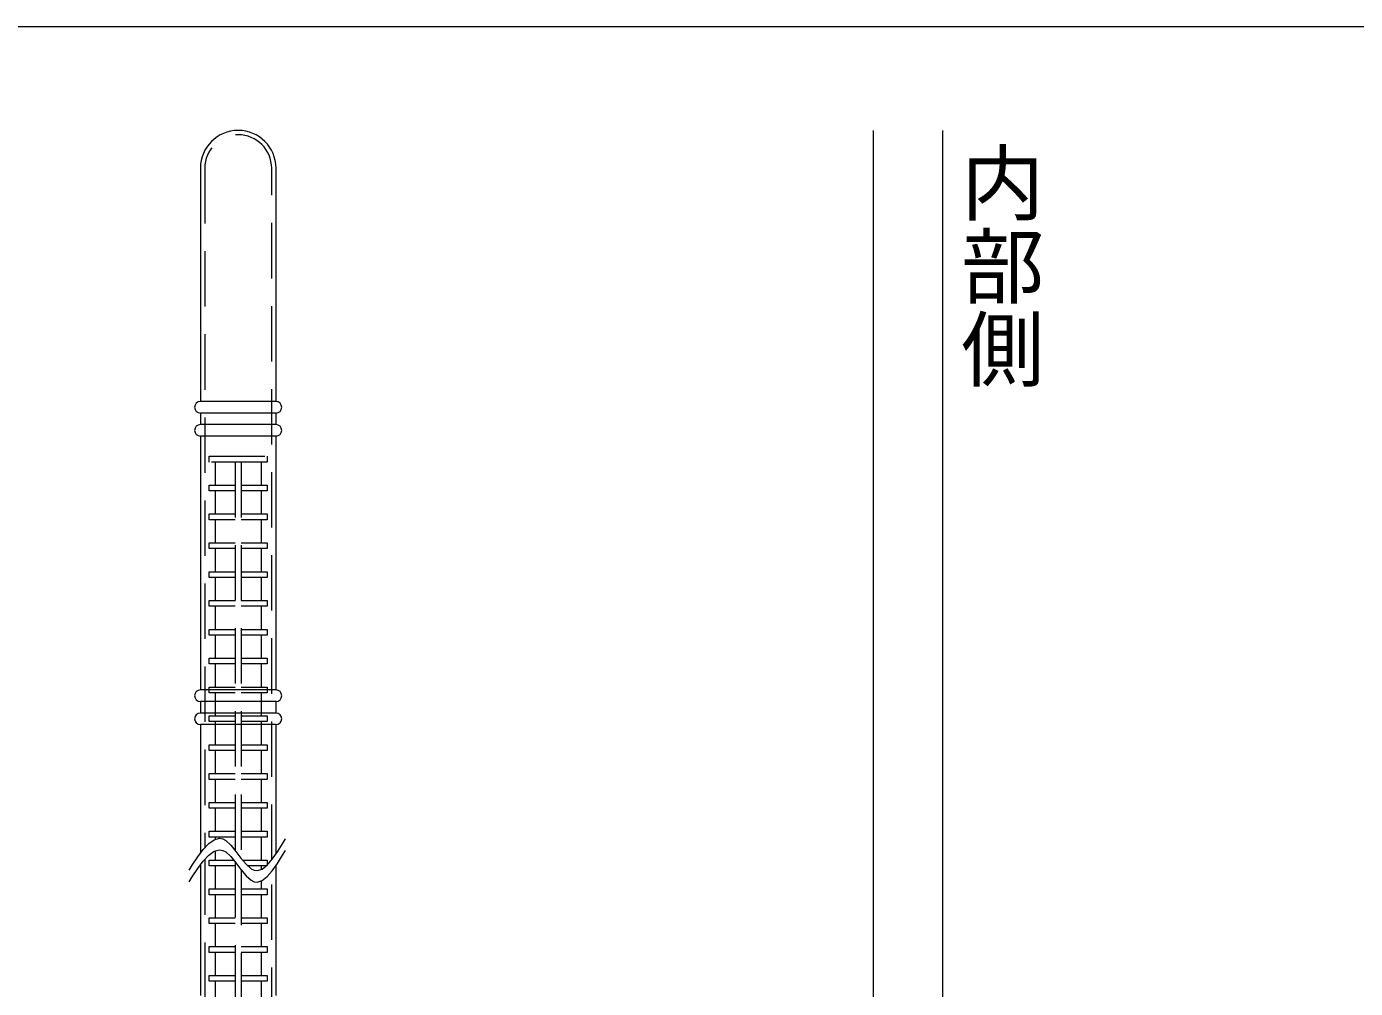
# Model space of a CAD drawing. Units: millimetres, scale not verified. Extents: x -1603 to 1603, y -1111 to 1111.
# Drawn here: x 743.3 to 973.5, y -706.8 to -540 of the extents above; entities that cross this region are included whole.
import ezdxf
from ezdxf.enums import TextEntityAlignment as Align

# ---------------------------------------------------------------- set-up
doc = ezdxf.new("R2010")
doc.units = ezdxf.units.MM
doc.header["$LTSCALE"] = 8
doc.linetypes.add('DASHED1', pattern=[1.8, 1.2, -0.6])
doc.layers.add('1-0_', color=7, linetype='Continuous', lineweight=9)
doc.layers.add('4-0_通り芯', color=5, linetype='Continuous', lineweight=9)
doc.styles.add('@ＭＳ ゴシック', font='')
doc.styles.get('@ＭＳ ゴシック').set_extended_font_data('@MS Gothic')

msp = doc.modelspace()

# ---------------------------------------------------------------- linework, layer by layer
at = {"layer": '1-0_'}
msp.add_line((40, -540), (1520, -540), dxfattribs=at)
at = {"layer": '4-0_通り芯', "color": 7}
for p, q in [((890, -558), (890, -788)), ((902, -558), (902, -788))]:
    msp.add_line(p, q, dxfattribs=at)
at = {"layer": '4-0_通り芯', "color": 2}
for p, q in [((773.45, -564.55), (773.45, -605)), ((786.55, -605), (786.55, -564.55)), ((786.55, -605), (773.45, -605)), ((773.45, -607), (773.45, -609)), ((786.55, -609), (773.45, -609)), ((786.55, -611), (773.45, -611)), ((773.45, -611), (773.45, -655)), ((786.55, -655), (786.55, -611)), ((786.55, -655), (773.45, -655)), ((773.45, -657), (773.45, -659)), ((786.55, -657), (773.45, -657)), ((786.55, -659), (786.55, -657)), ((786.55, -659), (773.45, -659)), ((773.45, -661), (773.45, -683.353)), ((786.55, -661), (773.45, -661)), ((786.55, -683.408), (786.55, -661)), ((773.45, -685.353), (773.45, -708)), ((786.55, -708), (786.55, -685.408))]:
    msp.add_line(p, q, dxfattribs=at)
at = {"layer": '4-0_通り芯', "color": 2, "linetype": 'DASHED1'}
for p, q in [((774.2, -564.55), (774.2, -682.406)), ((785.8, -684.452), (785.8, -564.55)), ((774.2, -684.406), (774.2, -730.552)), ((785.8, -741.542), (785.8, -686.452))]:
    msp.add_line(p, q, dxfattribs=at)
at = {"layer": '4-0_通り芯', "linetype": 'DASHED1'}
for p, q in [((775, -614.5), (785, -614.5)), ((775, -615.5), (775, -614.5)), ((785, -614.5), (785, -615.5)), ((785, -615.5), (775, -615.5)), ((775, -619.5), (779.5, -619.5)), ((775, -620.5), (775, -619.5)), ((779.5, -620.5), (775, -620.5)), ((780.5, -619.5), (785, -619.5)), ((785, -620.5), (780.5, -620.5)), ((785, -619.5), (785, -620.5)), ((775, -624.5), (779.5, -624.5)), ((775, -625.5), (775, -624.5)), ((779.5, -625.5), (775, -625.5)), ((780.5, -624.5), (785, -624.5)), ((785, -625.5), (780.5, -625.5)), ((785, -624.5), (785, -625.5)), ((775, -629.5), (779.5, -629.5)), ((775, -630.5), (775, -629.5)), ((779.5, -630.5), (775, -630.5)), ((780.5, -629.5), (785, -629.5)), ((785, -630.5), (780.5, -630.5)), ((785, -629.5), (785, -630.5)), ((775, -634.5), (779.5, -634.5)), ((775, -635.5), (775, -634.5)), ((780.5, -634.5), (785, -634.5)), ((785, -634.5), (785, -635.5)), ((779.5, -635.5), (775, -635.5)), ((785, -635.5), (780.5, -635.5)), ((775, -639.5), (779.5, -639.5)), ((775, -640.5), (775, -639.5)), ((780.5, -639.5), (785, -639.5)), ((785, -639.5), (785, -640.5)), ((779.5, -640.5), (775, -640.5)), ((785, -640.5), (780.5, -640.5)), ((775, -644.5), (779.5, -644.5)), ((775, -645.5), (775, -644.5)), ((780.5, -644.5), (785, -644.5)), ((785, -644.5), (785, -645.5)), ((779.5, -645.5), (775, -645.5)), ((785, -645.5), (780.5, -645.5)), ((775, -649.5), (779.5, -649.5)), ((775, -650.5), (775, -649.5)), ((779.5, -650.5), (775, -650.5)), ((780.5, -649.5), (785, -649.5)), ((785, -650.5), (780.5, -650.5)), ((785, -649.5), (785, -650.5)), ((775, -654.5), (779.5, -654.5)), ((775, -655.5), (775, -654.5)), ((779.5, -655.5), (775, -655.5)), ((780.5, -654.5), (785, -654.5)), ((785, -655.5), (780.5, -655.5)), ((785, -654.5), (785, -655.5)), ((775, -659.5), (779.5, -659.5)), ((775, -660.5), (775, -659.5)), ((779.5, -660.5), (775, -660.5)), ((780.5, -659.5), (785, -659.5)), ((785, -660.5), (780.5, -660.5)), ((785, -659.5), (785, -660.5)), ((775, -664.5), (779.5, -664.5)), ((775, -665.5), (775, -664.5)), ((780.5, -664.5), (785, -664.5)), ((785, -664.5), (785, -665.5)), ((779.5, -665.5), (775, -665.5)), ((785, -665.5), (780.5, -665.5)), ((775, -669.5), (779.5, -669.5)), ((775, -670.5), (775, -669.5)), ((780.5, -669.5), (785, -669.5)), ((785, -669.5), (785, -670.5)), ((779.5, -670.5), (775, -670.5)), ((785, -670.5), (780.5, -670.5)), ((775, -674.5), (779.5, -674.5)), ((775, -675.5), (775, -674.5)), ((779.5, -675.5), (775, -675.5)), ((780.5, -674.5), (785, -674.5)), ((785, -675.5), (780.5, -675.5)), ((785, -674.5), (785, -675.5)), ((775, -679.5), (779.5, -679.5)), ((775, -680.5), (775, -679.5)), ((779.5, -680.5), (775, -680.5)), ((780.5, -679.5), (785, -679.5)), ((785, -680.5), (780.5, -680.5)), ((785, -679.5), (785, -680.5)), ((775, -684.5), (779.209, -684.5)), ((780.776, -684.5), (785, -684.5)), ((784.838, -685.5), (781.686, -685.5)), ((785, -684.5), (785, -685.373)), ((775, -689.5), (779.5, -689.5)), ((775, -690.5), (775, -689.5)), ((779.5, -690.5), (775, -690.5)), ((780.5, -689.5), (785, -689.5)), ((785, -690.5), (780.5, -690.5)), ((785, -689.5), (785, -690.5)), ((775, -694.5), (779.5, -694.5)), ((775, -695.5), (775, -694.5)), ((780.5, -694.5), (785, -694.5)), ((785, -694.5), (785, -695.5)), ((779.5, -695.5), (775, -695.5)), ((785, -695.5), (780.5, -695.5)), ((775, -699.5), (779.5, -699.5)), ((775, -700.5), (775, -699.5)), ((780.5, -699.5), (785, -699.5)), ((785, -699.5), (785, -700.5)), ((779.5, -700.5), (775, -700.5)), ((785, -700.5), (780.5, -700.5)), ((775, -704.5), (779.5, -704.5)), ((775, -705.5), (775, -704.5)), ((779.5, -705.5), (775, -705.5)), ((780.5, -704.5), (785, -704.5)), ((785, -705.5), (780.5, -705.5)), ((785, -704.5), (785, -705.5))]:
    msp.add_line(p, q, dxfattribs=at)
at = {"layer": '4-0_通り芯', "color": 4, "linetype": 'DASHED1'}
for p, q in [((776, -615.5), (776, -619.5)), ((779.5, -615.5), (779.5, -682.855)), ((780.5, -615.5), (780.5, -684.165)), ((784, -615.5), (784, -619.5)), ((776, -620.5), (776, -624.5)), ((784, -620.5), (784, -624.5)), ((776, -625.5), (776, -629.5)), ((784, -625.5), (784, -629.5)), ((776, -630.5), (776, -634.5)), ((784, -630.5), (784, -634.5)), ((776, -635.5), (776, -639.5)), ((784, -635.5), (784, -639.5)), ((776, -640.5), (776, -644.5)), ((784, -640.5), (784, -644.5)), ((776, -645.5), (776, -649.5)), ((784, -645.5), (784, -649.5)), ((776, -650.5), (776, -654.5)), ((784, -650.5), (784, -654.5)), ((776, -655.5), (776, -659.5)), ((784, -655.5), (784, -659.5)), ((776, -660.5), (776, -664.5)), ((784, -660.5), (784, -664.5)), ((776, -665.5), (776, -669.5)), ((784, -665.5), (784, -669.5)), ((776, -670.5), (776, -674.5)), ((784, -670.5), (784, -674.5)), ((776, -675.5), (776, -679.5)), ((784, -675.5), (784, -679.5)), ((776, -680.5), (776, -680.917)), ((784, -680.5), (784, -684.5)), ((776, -682.917), (776, -684.5)), ((776, -685.5), (776, -689.5)), ((779.5, -684.855), (779.5, -735.35)), ((784, -685.5), (784, -686.094)), ((780.5, -686.165), (780.5, -736.672)), ((784, -688.094), (784, -689.5)), ((776, -690.5), (776, -694.5)), ((784, -690.5), (784, -694.5)), ((776, -695.5), (776, -699.5)), ((784, -695.5), (784, -699.5)), ((776, -700.5), (776, -704.5)), ((784, -700.5), (784, -704.5)), ((776, -705.5), (776, -709.5)), ((784, -705.5), (784, -709.5))]:
    msp.add_line(p, q, dxfattribs=at)
at = {"layer": '4-0_通り芯', "color": 3}
for p, q in [((774.899, -681.644), (775.84, -680.959)), ((775.84, -680.959), (776.775, -680.716)), ((776.775, -680.716), (777.315, -680.816)), ((777.315, -680.816), (777.833, -681.093)), ((777.833, -681.093), (778.721, -681.905)), ((787.67, -681.663), (788.183, -680.816)), ((773.003, -683.955), (773.953, -682.675)), ((773.953, -682.675), (774.899, -681.644)), ((773.953, -684.675), (774.899, -683.644)), ((774.899, -683.644), (775.84, -682.959)), ((775.84, -682.959), (776.775, -682.716)), ((776.775, -682.716), (777.315, -682.816)), ((777.315, -682.816), (777.833, -683.093)), ((777.833, -683.093), (778.721, -683.905)), ((778.721, -681.905), (779.605, -682.983)), ((779.605, -682.983), (780.485, -684.146)), ((785.903, -684.333), (786.786, -683.07)), ((786.786, -683.07), (787.67, -681.663)), ((786.786, -685.07), (787.67, -683.663)), ((787.67, -683.663), (788.183, -682.816)), ((771.5, -686.25), (772.052, -685.387)), ((772.052, -685.387), (773.003, -683.955)), ((772.052, -687.387), (773.003, -685.955)), ((773.003, -685.955), (773.953, -684.675)), ((778.721, -683.905), (779.605, -684.983)), ((779.605, -684.983), (780.485, -686.146)), ((780.485, -684.146), (781.362, -685.211)), ((781.362, -685.211), (782.24, -685.995)), ((784.139, -686.051), (785.02, -685.357)), ((785.02, -685.357), (785.903, -684.333)), ((785.903, -686.333), (786.786, -685.07)), ((771.5, -688.25), (772.052, -687.387)), ((780.485, -686.146), (781.362, -687.211)), ((781.362, -687.211), (782.24, -687.995)), ((782.24, -685.995), (782.749, -686.25)), ((782.24, -687.995), (782.749, -688.25)), ((782.749, -686.25), (783.259, -686.322)), ((782.749, -688.25), (783.259, -688.322)), ((783.259, -686.322), (784.139, -686.051)), ((783.259, -688.322), (784.139, -688.051)), ((784.139, -688.051), (785.02, -687.357)), ((785.02, -687.357), (785.903, -686.333))]:
    msp.add_line(p, q, dxfattribs=at)
at = {"layer": '4-0_通り芯', "color": 2}
msp.add_lwpolyline([(786.55, -609), (786.55, -607), (773.45, -607)], dxfattribs=at)
at = {"layer": '4-0_通り芯', "linetype": 'DASHED1'}
msp.add_lwpolyline([(779.5, -685.5), (775, -685.5), (775, -684.5)], dxfattribs=at)
at = {"layer": '4-0_通り芯', "color": 2}
for centre, radius, start, end in [((780, -564.55), 6.55, 0, 180), ((773.45, -606), 1, 90, 180), ((786.55, -606), 1, 0, 90), ((773.45, -606), 1, 180, 270), ((786.55, -606), 1, 270, 0), ((773.45, -610), 1, 90, 180), ((773.45, -610), 1, 180, 270), ((786.55, -610), 1, 0, 90), ((786.55, -610), 1, 270, 0), ((773.45, -656), 1, 90, 180), ((773.45, -656), 1, 180, 270), ((786.55, -656), 1, 0, 90), ((786.55, -656), 1, 270, 0), ((773.45, -660), 1, 90, 180), ((773.45, -660), 1, 180, 270), ((786.55, -660), 1, 0, 90), ((786.55, -660), 1, 270, 0)]:
    msp.add_arc(centre, radius, start, end, dxfattribs=at)
at = {"layer": '4-0_通り芯', "color": 2, "linetype": 'DASHED1'}
msp.add_arc((780, -564.55), 5.8, 0, 180, dxfattribs=at)

# ---------------------------------------------------------------- texts
at = {"layer": '4-0_通り芯', "color": 7, "style": '@ＭＳ ゴシック'}
msp.add_text('内部側', height=10.56, rotation=270, dxfattribs=at).set_placement((903.8, -559.8), align=Align.BOTTOM_LEFT)

doc.saveas('drawing.dxf')
